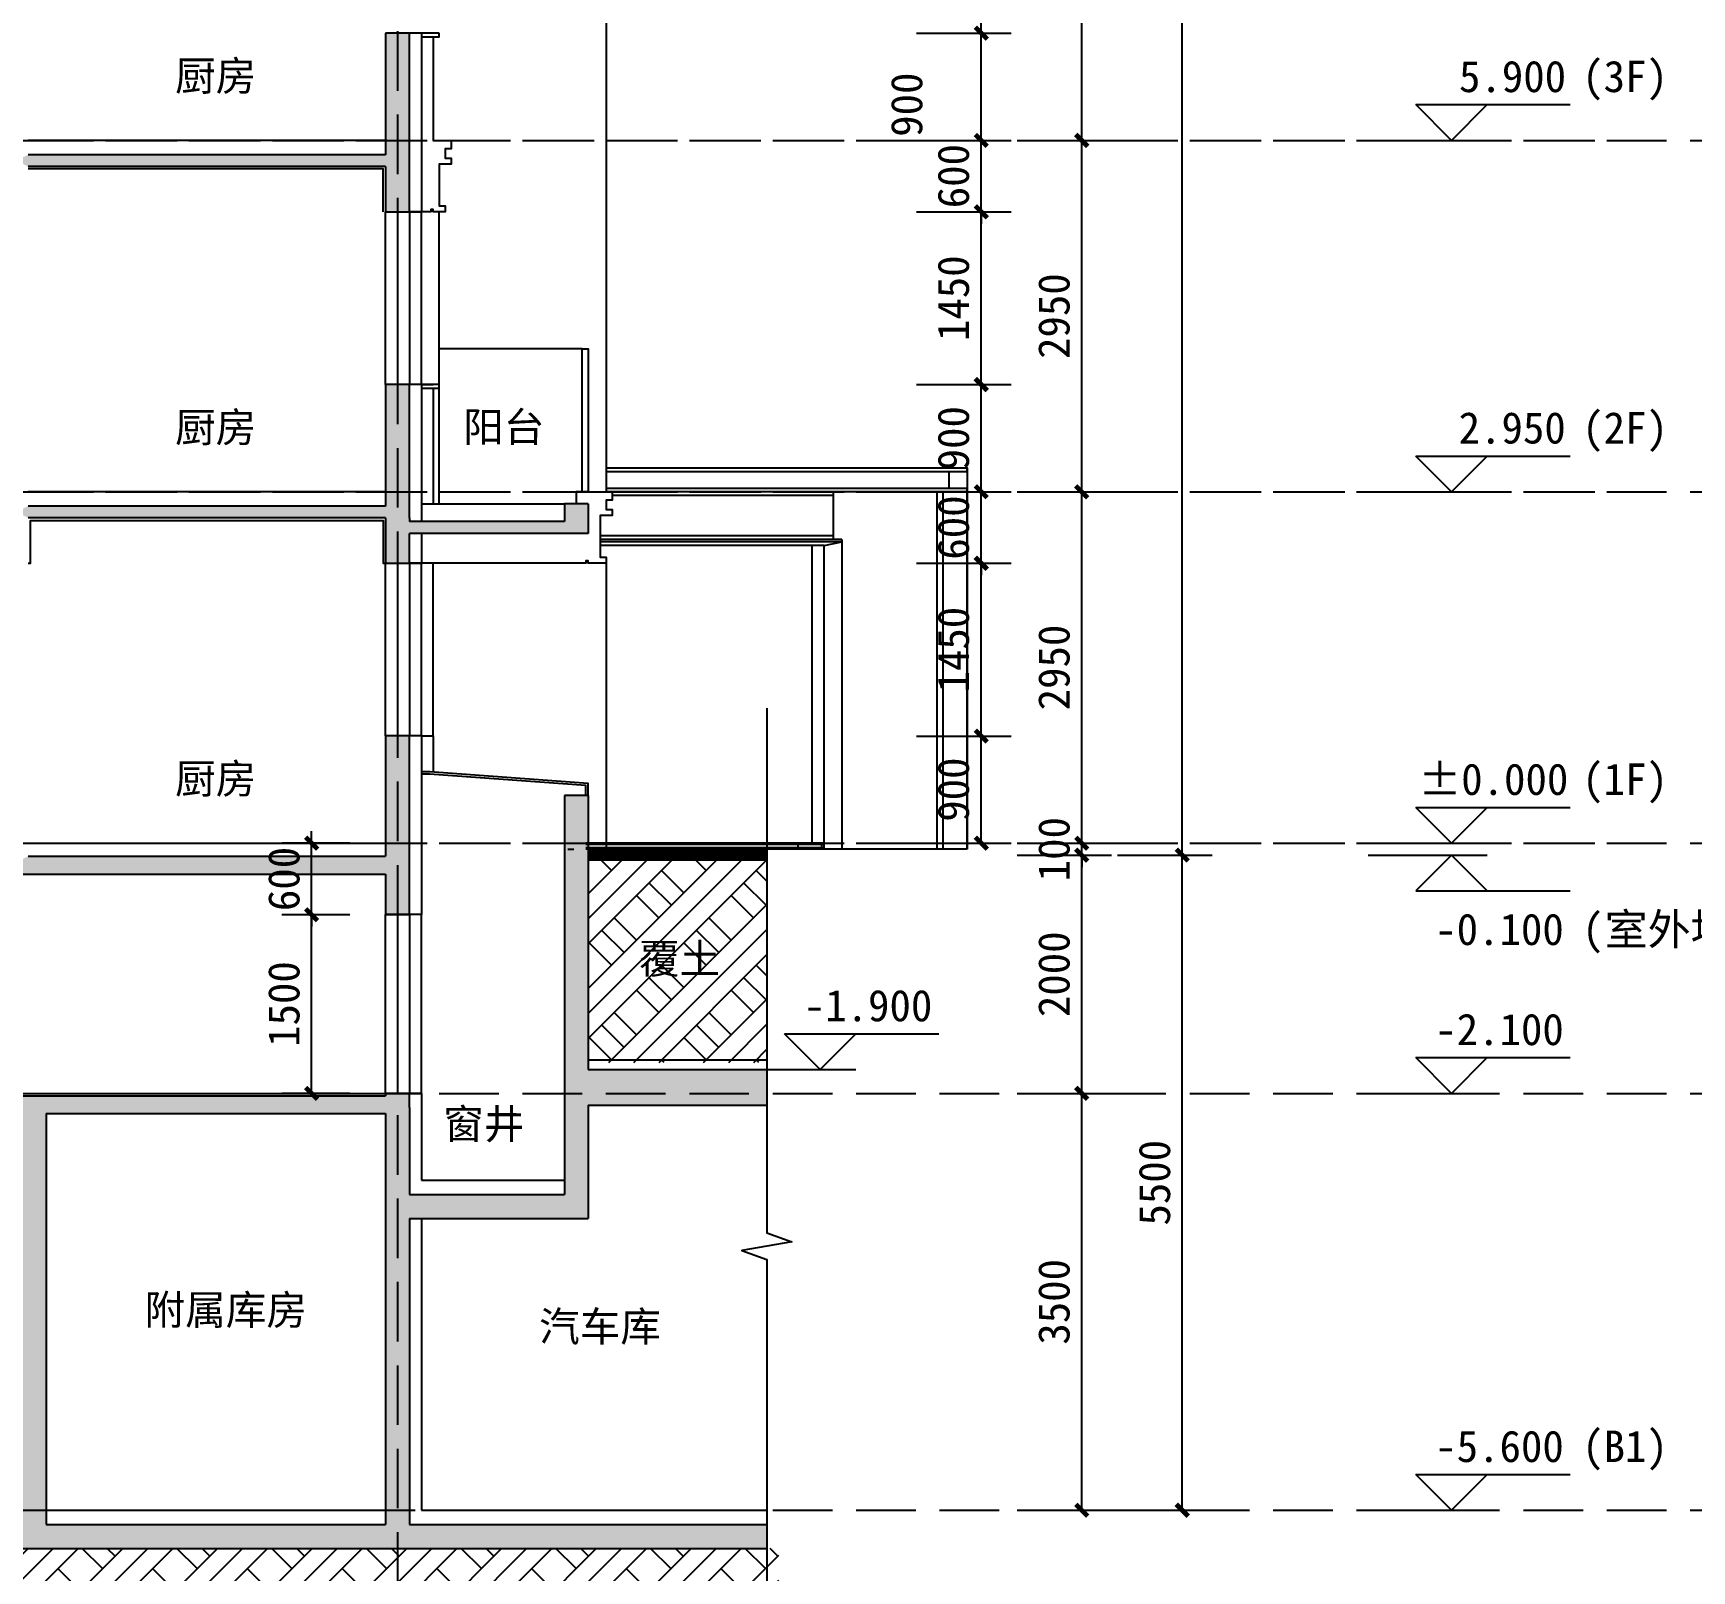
# Model space of a CAD drawing. Extents: x 646072 to 1012572, y -46617 to 16093.
# Drawn here: x 970530 to 984451, y -36060 to -23152 of the extents above; entities that cross this region are included whole.
import ezdxf
from ezdxf.enums import TextEntityAlignment as Align

# ---------------------------------------------------------------- set-up
doc = ezdxf.new("R2010")
doc.units = 0
doc.header["$LTSCALE"] = 1000
doc.header["$MEASUREMENT"] = 0
for name, pattern in [('3#楼-HZS$0$3#楼-HZS$0$__DASH', [0.35, 0.25, -0.1]), ('3#楼-HZS$0$DOTE', [2.42, 2, -0.2, 0.02, -0.2]), ('DASH', [0.35, 0.25, -0.1])]:
    doc.linetypes.add(name, pattern=pattern)
doc.layers.get('Defpoints').update_dxf_attribs({"color": 4, "linetype": 'DASH'})
for name, color, linetype in [('3#楼-HZS$0$3#楼-HZS$0$DIM_ELEV', 3, 'Continuous'), ('3#楼-HZS$0$3#楼-HZS$0$DIM_SYMB', 3, 'Continuous'), ('3#楼-HZS$0$3#楼-HZS$0$DOTE', 1, '3#楼-HZS$0$DOTE'), ('3#楼-HZS$0$3#楼-HZS$0$PUB_DIM', 3, 'Continuous'), ('3#楼-HZS$0$3#楼-HZS$0$PUB_HATCH', 8, 'Continuous'), ('3#楼-HZS$0$3#楼-HZS$0$PUB_TEXT', 7, 'Continuous'), ('3#楼-HZS$0$3#楼-HZS$0$SURFACE', 6, 'Continuous'), ('3#楼-HZS$0$3#楼-HZS$0$WALL', 9, 'Continuous'), ('3#楼-HZS$0$3#楼-HZS$0$WINDOW', 4, 'Continuous'), ('3#楼-HZS$0$3#楼-HZS$0$新块$0$FF-TEXT', 50, 'Continuous'), ('3#楼-HZS$0$PUB_DIM', 3, 'Continuous')]:
    doc.layers.add(name, color=color, linetype=linetype)
doc.styles.add('3#楼-HZS$0$3#楼-HZS$0$_TCH_DIM', font='')
doc.styles.add('3#楼-HZS$0$3#楼-HZS$0$_TCH_DIM_T3', font='')
doc.styles.add('3#楼-HZS$0$3#楼-HZS$0$新块$0$DIA', font='')
doc.styles.add('3#楼-HZS$0$_TCH_DIM_T3', font='')
doc.styles.get('3#楼-HZS$0$3#楼-HZS$0$_TCH_DIM').set_extended_font_data('SimSun')
doc.styles.get('3#楼-HZS$0$3#楼-HZS$0$_TCH_DIM_T3').set_extended_font_data('SimSun')
doc.styles.get('3#楼-HZS$0$3#楼-HZS$0$新块$0$DIA').set_extended_font_data('SimSun')
doc.styles.get('3#楼-HZS$0$_TCH_DIM_T3').set_extended_font_data('SimSun')
doc.dimstyles.new('3#楼-HZS$0$3#楼-HZS$0$_TCH_ARCH&&100', dxfattribs={"dimtxt": 264.345992, "dimasz": 100, "dimexe": 250, "dimexo": 300, "dimgap": 100, "dimtad": 1, "dimdec": 0, "dimzin": 0, "dimdsep": 46, "dimtxsty": '3#楼-HZS$0$3#楼-HZS$0$_TCH_DIM_T3', "dimblk": '3#楼-HZS$0$3#楼-HZS$0$_ArchTick', "dimcen": 0.09, "dimclrt": 7, "dimazin": 2, "dimtfac": 1, "dimtdec": 0, "dimtix": 1, "dimtmove": 2, "dimatfit": 3, "dimfxl": 100, "dimtolj": 1, "dimtzin": 0, "dimarcsym": 0})
doc.dimstyles.new('3#楼-HZS$0$_TCH_ARCH&&100', dxfattribs={"dimtxt": 264.345992, "dimasz": 100, "dimexe": 250, "dimexo": 300, "dimgap": 100, "dimtad": 1, "dimdec": 0, "dimzin": 0, "dimdsep": 46, "dimtxsty": '3#楼-HZS$0$_TCH_DIM_T3', "dimblk": '3#楼-HZS$0$_ArchTick', "dimcen": 0.09, "dimclrt": 7, "dimazin": 2, "dimtfac": 1, "dimtdec": 0, "dimtix": 1, "dimtmove": 2, "dimatfit": 3, "dimfxl": 100, "dimtolj": 1, "dimtzin": 0, "dimarcsym": 0})

# ---------------------------------------------------------------- blocks, each defined once
blk = doc.blocks.new('3#楼-HZS$0$3#楼-HZS$0$dsf++dfj+gh+kl')
at = {"color": 250}
for p, q in [((860172, -34753, 0), (863202, -34753)), ((860172, -34783, 0), (863202, -34783)), ((863052, -34923), (863052, -34783)), ((863202, -34783), (863202, -34753)), ((860172, -34923, 0), (863202, -34923)), ((863202, -37953), (863202, -34923)), ((863202, -34953), (860172, -34953, 0)), ((862082, -34983), (860222, -34983, 0)), ((862082, -35353), (862082, -34953)), ((862952, -37953), (862952, -34953)), ((863002, -37953), (863002, -34953)), ((862082, -35323), (860122, -35323, 0)), ((862152, -35353), (860122, -35353, 0)), ((862152, -35353), (862152, -37953)), ((862152, -35373), (860122, -35373, 0)), ((862002, -35403), (860122, -35403, 0)), ((861902, -37903), (861902, -35403)), ((862002, -35403), (862001, -35403)), ((862002, -35403), (862152, -35373)), ((862002, -37953), (862002, -35403)), ((862002, -35403), (862002, -35403)), ((859852, -37953, 0), (859902, -37953, 0)), ((859902, -37953, 0), (859902, -37953, 0)), ((862002, -37903), (860002, -37903, 0)), ((862002, -37913), (860002, -37913, 0)), ((862002, -37943), (860002, -37943, 0)), ((863202, -37953), (860002, -37953, 0)), ((861782, -37913), (861782, -37943)), ((861982, -37943), (861982, -37913))]:
    blk.add_line(p, q, dxfattribs=at)
blk.add_lwpolyline([(860172, -34753), (863202, -34753), (863202, -37953)], dxfattribs=at)
blk = doc.blocks.new('3#楼-HZS$0$3#楼-HZS$0$$WINLIB2D$00000001')
at = {"color": 0}
for points in [[(-0.5, 0.5), (-0.5, -0.5)], [(-0.5, 0.5), (0.5, 0.5)], [(0.5, -0.5), (0.5, 0.5)], [(0.5, 0.1667), (-0.5, 0.1667)], [(0.5, -0.1667), (-0.5, -0.1667)], [(-0.5, -0.5), (0.5, -0.5)]]:
    blk.add_lwpolyline(points, dxfattribs=at)
blk = doc.blocks.new('3#楼-HZS$0$3#楼-HZS$0$_ArchTick')
at = {"color": 0, "linetype": 'ByBlock', "const_width": 0.4}
blk.add_lwpolyline([(-0.5, -0.5), (0.5, 0.5)], dxfattribs=at)
blk = doc.blocks.new('*D553')
at = {"layer": '3#楼-HZS$0$3#楼-HZS$0$PUB_DIM', "color": 0, "lineweight": -2, "transparency": 16777216}
for p, q in [((978787, -21102), (979580, -21102)), ((979330, -24052), (979330, -21102)), ((978787, -24052), (979580, -24052))]:
    blk.add_line(p, q, dxfattribs=at)
at = {"layer": 'Defpoints', "color": 0, "transparency": 16777216}
for p in [(978487, -21102), (979330, -21102), (978487, -24052)]:
    blk.add_point(p, dxfattribs=at)
at = {"layer": '3#楼-HZS$0$3#楼-HZS$0$PUB_DIM', "color": 0, "lineweight": -2, "transparency": 16777216, "xscale": 100, "yscale": 100, "zscale": 100}
for p, rotation in [((979330, -21102), 90), ((979330, -24052), 270)]:
    blk.add_blockref('3#楼-HZS$0$3#楼-HZS$0$_ArchTick', p, dxfattribs=dict(at, rotation=rotation))
at = {"layer": '3#楼-HZS$0$3#楼-HZS$0$PUB_DIM', "color": 7, "transparency": 16777216, "insert": (979098, -22577), "char_height": 264.3, "attachment_point": 5, "rotation": 90, "style": '3#楼-HZS$0$3#楼-HZS$0$_TCH_DIM_T3'}
blk.add_mtext('\\A1;2950', dxfattribs=at)
blk = doc.blocks.new('*D554')
at = {"layer": '3#楼-HZS$0$3#楼-HZS$0$PUB_DIM', "color": 0, "lineweight": -2, "transparency": 16777216}
for p, q in [((978787, -24052), (979580, -24052)), ((979330, -27002), (979330, -24052)), ((978787, -27002), (979580, -27002))]:
    blk.add_line(p, q, dxfattribs=at)
at = {"layer": 'Defpoints', "color": 0, "transparency": 16777216}
for p in [(978487, -24052), (979330, -24052), (978487, -27002)]:
    blk.add_point(p, dxfattribs=at)
at = {"layer": '3#楼-HZS$0$3#楼-HZS$0$PUB_DIM', "color": 0, "lineweight": -2, "transparency": 16777216, "xscale": 100, "yscale": 100, "zscale": 100}
for p, rotation in [((979330, -24052), 90), ((979330, -27002), 270)]:
    blk.add_blockref('3#楼-HZS$0$3#楼-HZS$0$_ArchTick', p, dxfattribs=dict(at, rotation=rotation))
at = {"layer": '3#楼-HZS$0$3#楼-HZS$0$PUB_DIM', "color": 7, "transparency": 16777216, "insert": (979098, -25527), "char_height": 264.3, "attachment_point": 5, "rotation": 90, "style": '3#楼-HZS$0$3#楼-HZS$0$_TCH_DIM_T3'}
blk.add_mtext('\\A1;2950', dxfattribs=at)
blk = doc.blocks.new('*D555')
at = {"layer": '3#楼-HZS$0$3#楼-HZS$0$PUB_DIM', "color": 0, "lineweight": -2, "transparency": 16777216}
for p, q in [((978787, -27002), (979580, -27002)), ((979330, -29952), (979330, -27002)), ((978787, -29952), (979580, -29952))]:
    blk.add_line(p, q, dxfattribs=at)
at = {"layer": 'Defpoints', "color": 0, "transparency": 16777216}
for p in [(978487, -27002), (979330, -27002), (978487, -29952)]:
    blk.add_point(p, dxfattribs=at)
at = {"layer": '3#楼-HZS$0$3#楼-HZS$0$PUB_DIM', "color": 0, "lineweight": -2, "transparency": 16777216, "xscale": 100, "yscale": 100, "zscale": 100}
for p, rotation in [((979330, -27002), 90), ((979330, -29952), 270)]:
    blk.add_blockref('3#楼-HZS$0$3#楼-HZS$0$_ArchTick', p, dxfattribs=dict(at, rotation=rotation))
at = {"layer": '3#楼-HZS$0$3#楼-HZS$0$PUB_DIM', "color": 7, "transparency": 16777216, "insert": (979098, -28477), "char_height": 264.3, "attachment_point": 5, "rotation": 90, "style": '3#楼-HZS$0$3#楼-HZS$0$_TCH_DIM_T3'}
blk.add_mtext('\\A1;2950', dxfattribs=at)
blk = doc.blocks.new('*D556')
at = {"layer": '3#楼-HZS$0$3#楼-HZS$0$PUB_DIM', "color": 0, "lineweight": -2, "transparency": 16777216}
for p, q in [((979330, -29952), (979330, -29852)), ((978787, -29952), (979580, -29952)), ((978787, -30052), (979580, -30052)), ((979330, -30052), (979330, -29952)), ((979330, -30052), (979330, -30152))]:
    blk.add_line(p, q, dxfattribs=at)
at = {"layer": 'Defpoints', "color": 0, "transparency": 16777216}
for p in [(978487, -29952), (978487, -30052), (979330, -29952)]:
    blk.add_point(p, dxfattribs=at)
at = {"layer": '3#楼-HZS$0$3#楼-HZS$0$PUB_DIM', "color": 0, "lineweight": -2, "transparency": 16777216, "xscale": 100, "yscale": 100, "zscale": 100}
for p, rotation in [((979330, -29952), 270), ((979330, -30052), 90)]:
    blk.add_blockref('3#楼-HZS$0$3#楼-HZS$0$_ArchTick', p, dxfattribs=dict(at, rotation=rotation))
at = {"layer": '3#楼-HZS$0$3#楼-HZS$0$PUB_DIM', "color": 7, "transparency": 16777216, "insert": (979098, -30002), "char_height": 264.3, "attachment_point": 5, "rotation": 90, "style": '3#楼-HZS$0$3#楼-HZS$0$_TCH_DIM_T3'}
blk.add_mtext('\\A1;100', dxfattribs=at)
blk = doc.blocks.new('*D557')
at = {"layer": '3#楼-HZS$0$3#楼-HZS$0$PUB_DIM', "color": 0, "lineweight": -2, "transparency": 16777216}
for p, q in [((978787, -30052), (979580, -30052)), ((979330, -32052), (979330, -30052)), ((978787, -32052), (979580, -32052))]:
    blk.add_line(p, q, dxfattribs=at)
at = {"layer": 'Defpoints', "color": 0, "transparency": 16777216}
for p in [(978487, -30052), (979330, -30052), (978487, -32052)]:
    blk.add_point(p, dxfattribs=at)
at = {"layer": '3#楼-HZS$0$3#楼-HZS$0$PUB_DIM', "color": 0, "lineweight": -2, "transparency": 16777216, "xscale": 100, "yscale": 100, "zscale": 100}
for p, rotation in [((979330, -30052), 90), ((979330, -32052), 270)]:
    blk.add_blockref('3#楼-HZS$0$3#楼-HZS$0$_ArchTick', p, dxfattribs=dict(at, rotation=rotation))
at = {"layer": '3#楼-HZS$0$3#楼-HZS$0$PUB_DIM', "color": 7, "transparency": 16777216, "insert": (979098, -31052), "char_height": 264.3, "attachment_point": 5, "rotation": 90, "style": '3#楼-HZS$0$3#楼-HZS$0$_TCH_DIM_T3'}
blk.add_mtext('\\A1;2000', dxfattribs=at)
blk = doc.blocks.new('*D558')
at = {"layer": '3#楼-HZS$0$3#楼-HZS$0$PUB_DIM', "color": 0, "lineweight": -2, "transparency": 16777216}
for p, q in [((978787, -32052), (979580, -32052)), ((979330, -35552), (979330, -32052)), ((978787, -35552), (979580, -35552))]:
    blk.add_line(p, q, dxfattribs=at)
at = {"layer": 'Defpoints', "color": 0, "transparency": 16777216}
for p in [(978487, -32052), (979330, -32052), (978487, -35552)]:
    blk.add_point(p, dxfattribs=at)
at = {"layer": '3#楼-HZS$0$3#楼-HZS$0$PUB_DIM', "color": 0, "lineweight": -2, "transparency": 16777216, "xscale": 100, "yscale": 100, "zscale": 100}
for p, rotation in [((979330, -32052), 90), ((979330, -35552), 270)]:
    blk.add_blockref('3#楼-HZS$0$3#楼-HZS$0$_ArchTick', p, dxfattribs=dict(at, rotation=rotation))
at = {"layer": '3#楼-HZS$0$3#楼-HZS$0$PUB_DIM', "color": 7, "transparency": 16777216, "insert": (979098, -33802), "char_height": 264.3, "attachment_point": 5, "rotation": 90, "style": '3#楼-HZS$0$3#楼-HZS$0$_TCH_DIM_T3'}
blk.add_mtext('\\A1;3500', dxfattribs=at)
blk = doc.blocks.new('*D559')
at = {"layer": '3#楼-HZS$0$3#楼-HZS$0$PUB_DIM', "color": 0, "lineweight": -2, "transparency": 16777216}
for p, q in [((979630, -452), (980424, -452)), ((980174, -30052), (980174, -452)), ((979630, -30052), (980424, -30052))]:
    blk.add_line(p, q, dxfattribs=at)
at = {"layer": 'Defpoints', "color": 0, "transparency": 16777216}
for p in [(979330, -452), (980174, -452), (979330, -30052)]:
    blk.add_point(p, dxfattribs=at)
at = {"layer": '3#楼-HZS$0$3#楼-HZS$0$PUB_DIM', "color": 0, "lineweight": -2, "transparency": 16777216, "xscale": 100, "yscale": 100, "zscale": 100}
for p, rotation in [((980174, -452), 90), ((980174, -30052), 270)]:
    blk.add_blockref('3#楼-HZS$0$3#楼-HZS$0$_ArchTick', p, dxfattribs=dict(at, rotation=rotation))
at = {"layer": '3#楼-HZS$0$3#楼-HZS$0$PUB_DIM', "color": 7, "transparency": 16777216, "insert": (979942, -15252), "char_height": 264.3, "attachment_point": 5, "rotation": 90, "style": '3#楼-HZS$0$3#楼-HZS$0$_TCH_DIM_T3'}
blk.add_mtext('\\A1;29600', dxfattribs=at)
blk = doc.blocks.new('*D560')
at = {"layer": '3#楼-HZS$0$3#楼-HZS$0$PUB_DIM', "color": 0, "lineweight": -2, "transparency": 16777216}
for p, q in [((979630, -30052), (980424, -30052)), ((980174, -35552), (980174, -30052)), ((979630, -35552), (980424, -35552))]:
    blk.add_line(p, q, dxfattribs=at)
at = {"layer": 'Defpoints', "color": 0, "transparency": 16777216}
for p in [(979330, -30052), (980174, -30052), (979330, -35552)]:
    blk.add_point(p, dxfattribs=at)
at = {"layer": '3#楼-HZS$0$3#楼-HZS$0$PUB_DIM', "color": 0, "lineweight": -2, "transparency": 16777216, "xscale": 100, "yscale": 100, "zscale": 100}
for p, rotation in [((980174, -30052), 90), ((980174, -35552), 270)]:
    blk.add_blockref('3#楼-HZS$0$3#楼-HZS$0$_ArchTick', p, dxfattribs=dict(at, rotation=rotation))
at = {"layer": '3#楼-HZS$0$3#楼-HZS$0$PUB_DIM', "color": 7, "transparency": 16777216, "insert": (979942, -32802), "char_height": 264.3, "attachment_point": 5, "rotation": 90, "style": '3#楼-HZS$0$3#楼-HZS$0$_TCH_DIM_T3'}
blk.add_mtext('\\A1;5500', dxfattribs=at)
blk = doc.blocks.new('*D574')
at = {"layer": '3#楼-HZS$0$3#楼-HZS$0$PUB_DIM', "color": 0, "lineweight": -2, "transparency": 16777216}
for p, q in [((977943, -21702), (978737, -21702)), ((978487, -23152), (978487, -21702)), ((977943, -23152), (978737, -23152))]:
    blk.add_line(p, q, dxfattribs=at)
at = {"layer": 'Defpoints', "color": 0, "transparency": 16777216}
for p in [(977643, -21702), (978487, -21702), (977643, -23152)]:
    blk.add_point(p, dxfattribs=at)
at = {"layer": '3#楼-HZS$0$3#楼-HZS$0$PUB_DIM', "color": 0, "lineweight": -2, "transparency": 16777216, "xscale": 100, "yscale": 100, "zscale": 100}
for p, rotation in [((978487, -21702), 90), ((978487, -23152), 270)]:
    blk.add_blockref('3#楼-HZS$0$3#楼-HZS$0$_ArchTick', p, dxfattribs=dict(at, rotation=rotation))
at = {"layer": '3#楼-HZS$0$3#楼-HZS$0$PUB_DIM', "color": 7, "transparency": 16777216, "insert": (978254, -22427), "char_height": 264.3, "attachment_point": 5, "rotation": 90, "style": '3#楼-HZS$0$3#楼-HZS$0$_TCH_DIM_T3'}
blk.add_mtext('\\A1;1450', dxfattribs=at)
blk = doc.blocks.new('*D575')
at = {"layer": '3#楼-HZS$0$3#楼-HZS$0$PUB_DIM', "color": 0, "lineweight": -2, "transparency": 16777216}
for p, q in [((977943, -23152), (978737, -23152)), ((978487, -24052), (978487, -23152)), ((977943, -24052), (978737, -24052))]:
    blk.add_line(p, q, dxfattribs=at)
at = {"layer": 'Defpoints', "color": 0, "transparency": 16777216}
for p in [(977643, -23152), (978487, -23152), (977643, -24052)]:
    blk.add_point(p, dxfattribs=at)
at = {"layer": '3#楼-HZS$0$3#楼-HZS$0$PUB_DIM', "color": 0, "lineweight": -2, "transparency": 16777216, "xscale": 100, "yscale": 100, "zscale": 100}
for p, rotation in [((978487, -23152), 90), ((978487, -24052), 270)]:
    blk.add_blockref('3#楼-HZS$0$3#楼-HZS$0$_ArchTick', p, dxfattribs=dict(at, rotation=rotation))
at = {"layer": '3#楼-HZS$0$3#楼-HZS$0$PUB_DIM', "color": 7, "transparency": 16777216, "insert": (977862, -23752), "char_height": 264.3, "attachment_point": 5, "rotation": 90, "style": '3#楼-HZS$0$3#楼-HZS$0$_TCH_DIM_T3'}
blk.add_mtext('\\A1;900', dxfattribs=at)
blk = doc.blocks.new('*D585')
at = {"layer": '3#楼-HZS$0$3#楼-HZS$0$PUB_DIM', "color": 0, "lineweight": -2, "transparency": 16777216}
for p, q in [((977943, -24052), (978737, -24052)), ((978487, -24052), (978487, -23952)), ((978487, -24652), (978487, -24052)), ((977943, -24652), (978737, -24652)), ((978487, -24652), (978487, -24752))]:
    blk.add_line(p, q, dxfattribs=at)
at = {"layer": 'Defpoints', "color": 0, "transparency": 16777216}
for p in [(977643, -24052), (978487, -24052), (977643, -24652)]:
    blk.add_point(p, dxfattribs=at)
at = {"layer": '3#楼-HZS$0$3#楼-HZS$0$PUB_DIM', "color": 0, "lineweight": -2, "transparency": 16777216, "xscale": 100, "yscale": 100, "zscale": 100}
for p, rotation in [((978487, -24052), 270), ((978487, -24652), 90)]:
    blk.add_blockref('3#楼-HZS$0$3#楼-HZS$0$_ArchTick', p, dxfattribs=dict(at, rotation=rotation))
at = {"layer": '3#楼-HZS$0$3#楼-HZS$0$PUB_DIM', "color": 7, "transparency": 16777216, "insert": (978254, -24352), "char_height": 264.3, "attachment_point": 5, "rotation": 90, "style": '3#楼-HZS$0$3#楼-HZS$0$_TCH_DIM_T3'}
blk.add_mtext('\\A1;600', dxfattribs=at)
blk = doc.blocks.new('*D586')
at = {"layer": '3#楼-HZS$0$3#楼-HZS$0$PUB_DIM', "color": 0, "lineweight": -2, "transparency": 16777216}
for p, q in [((977943, -24652), (978737, -24652)), ((978487, -26102), (978487, -24652)), ((977943, -26102), (978737, -26102))]:
    blk.add_line(p, q, dxfattribs=at)
at = {"layer": 'Defpoints', "color": 0, "transparency": 16777216}
for p in [(977643, -24652), (978487, -24652), (977643, -26102)]:
    blk.add_point(p, dxfattribs=at)
at = {"layer": '3#楼-HZS$0$3#楼-HZS$0$PUB_DIM', "color": 0, "lineweight": -2, "transparency": 16777216, "xscale": 100, "yscale": 100, "zscale": 100}
for p, rotation in [((978487, -24652), 90), ((978487, -26102), 270)]:
    blk.add_blockref('3#楼-HZS$0$3#楼-HZS$0$_ArchTick', p, dxfattribs=dict(at, rotation=rotation))
at = {"layer": '3#楼-HZS$0$3#楼-HZS$0$PUB_DIM', "color": 7, "transparency": 16777216, "insert": (978254, -25377), "char_height": 264.3, "attachment_point": 5, "rotation": 90, "style": '3#楼-HZS$0$3#楼-HZS$0$_TCH_DIM_T3'}
blk.add_mtext('\\A1;1450', dxfattribs=at)
blk = doc.blocks.new('*D587')
at = {"layer": '3#楼-HZS$0$3#楼-HZS$0$PUB_DIM', "color": 0, "lineweight": -2, "transparency": 16777216}
for p, q in [((977943, -26102), (978737, -26102)), ((978487, -27002), (978487, -26102)), ((977943, -27002), (978737, -27002))]:
    blk.add_line(p, q, dxfattribs=at)
at = {"layer": 'Defpoints', "color": 0, "transparency": 16777216}
for p in [(977643, -26102), (978487, -26102), (977643, -27002)]:
    blk.add_point(p, dxfattribs=at)
at = {"layer": '3#楼-HZS$0$3#楼-HZS$0$PUB_DIM', "color": 0, "lineweight": -2, "transparency": 16777216, "xscale": 100, "yscale": 100, "zscale": 100}
for p, rotation in [((978487, -26102), 90), ((978487, -27002), 270)]:
    blk.add_blockref('3#楼-HZS$0$3#楼-HZS$0$_ArchTick', p, dxfattribs=dict(at, rotation=rotation))
at = {"layer": '3#楼-HZS$0$3#楼-HZS$0$PUB_DIM', "color": 7, "transparency": 16777216, "insert": (978254, -26552), "char_height": 264.3, "attachment_point": 5, "rotation": 90, "style": '3#楼-HZS$0$3#楼-HZS$0$_TCH_DIM_T3'}
blk.add_mtext('\\A1;900', dxfattribs=at)
blk = doc.blocks.new('*D588')
at = {"layer": '3#楼-HZS$0$3#楼-HZS$0$PUB_DIM', "color": 0, "lineweight": -2, "transparency": 16777216}
for p, q in [((977943, -27002), (978737, -27002)), ((978487, -27002), (978487, -26902)), ((978487, -27602), (978487, -27002)), ((977943, -27602), (978737, -27602)), ((978487, -27602), (978487, -27702))]:
    blk.add_line(p, q, dxfattribs=at)
at = {"layer": 'Defpoints', "color": 0, "transparency": 16777216}
for p in [(977643, -27002), (978487, -27002), (977643, -27602)]:
    blk.add_point(p, dxfattribs=at)
at = {"layer": '3#楼-HZS$0$3#楼-HZS$0$PUB_DIM', "color": 0, "lineweight": -2, "transparency": 16777216, "xscale": 100, "yscale": 100, "zscale": 100}
for p, rotation in [((978487, -27002), 270), ((978487, -27602), 90)]:
    blk.add_blockref('3#楼-HZS$0$3#楼-HZS$0$_ArchTick', p, dxfattribs=dict(at, rotation=rotation))
at = {"layer": '3#楼-HZS$0$3#楼-HZS$0$PUB_DIM', "color": 7, "transparency": 16777216, "insert": (978254, -27302), "char_height": 264.3, "attachment_point": 5, "rotation": 90, "style": '3#楼-HZS$0$3#楼-HZS$0$_TCH_DIM_T3'}
blk.add_mtext('\\A1;600', dxfattribs=at)
blk = doc.blocks.new('*D589')
at = {"layer": '3#楼-HZS$0$3#楼-HZS$0$PUB_DIM', "color": 0, "lineweight": -2, "transparency": 16777216}
for p, q in [((977943, -27602), (978737, -27602)), ((978487, -29052), (978487, -27602)), ((977943, -29052), (978737, -29052))]:
    blk.add_line(p, q, dxfattribs=at)
at = {"layer": 'Defpoints', "color": 0, "transparency": 16777216}
for p in [(977643, -27602), (978487, -27602), (977643, -29052)]:
    blk.add_point(p, dxfattribs=at)
at = {"layer": '3#楼-HZS$0$3#楼-HZS$0$PUB_DIM', "color": 0, "lineweight": -2, "transparency": 16777216, "xscale": 100, "yscale": 100, "zscale": 100}
for p, rotation in [((978487, -27602), 90), ((978487, -29052), 270)]:
    blk.add_blockref('3#楼-HZS$0$3#楼-HZS$0$_ArchTick', p, dxfattribs=dict(at, rotation=rotation))
at = {"layer": '3#楼-HZS$0$3#楼-HZS$0$PUB_DIM', "color": 7, "transparency": 16777216, "insert": (978254, -28327), "char_height": 264.3, "attachment_point": 5, "rotation": 90, "style": '3#楼-HZS$0$3#楼-HZS$0$_TCH_DIM_T3'}
blk.add_mtext('\\A1;1450', dxfattribs=at)
blk = doc.blocks.new('*D590')
at = {"layer": '3#楼-HZS$0$3#楼-HZS$0$PUB_DIM', "color": 0, "lineweight": -2, "transparency": 16777216}
for p, q in [((977943, -29052), (978737, -29052)), ((978487, -29952), (978487, -29052)), ((977943, -29952), (978737, -29952))]:
    blk.add_line(p, q, dxfattribs=at)
at = {"layer": 'Defpoints', "color": 0, "transparency": 16777216}
for p in [(977643, -29052), (978487, -29052), (977643, -29952)]:
    blk.add_point(p, dxfattribs=at)
at = {"layer": '3#楼-HZS$0$3#楼-HZS$0$PUB_DIM', "color": 0, "lineweight": -2, "transparency": 16777216, "xscale": 100, "yscale": 100, "zscale": 100}
for p, rotation in [((978487, -29052), 90), ((978487, -29952), 270)]:
    blk.add_blockref('3#楼-HZS$0$3#楼-HZS$0$_ArchTick', p, dxfattribs=dict(at, rotation=rotation))
at = {"layer": '3#楼-HZS$0$3#楼-HZS$0$PUB_DIM', "color": 7, "transparency": 16777216, "insert": (978254, -29502), "char_height": 264.3, "attachment_point": 5, "rotation": 90, "style": '3#楼-HZS$0$3#楼-HZS$0$_TCH_DIM_T3'}
blk.add_mtext('\\A1;900', dxfattribs=at)
blk = doc.blocks.new('3#楼-HZS$0$_ArchTick')
at = {"color": 0, "linetype": 'ByBlock', "const_width": 0.4}
blk.add_lwpolyline([(-0.5, -0.5), (0.5, 0.5)], dxfattribs=at)
blk = doc.blocks.new('*D894')
at = {"layer": '3#楼-HZS$0$PUB_DIM', "color": 0, "lineweight": -2, "transparency": 16777216}
for p, q in [((973188, -30552), (972617, -30552)), ((972867, -32052), (972867, -30552)), ((973188, -32052), (972617, -32052))]:
    blk.add_line(p, q, dxfattribs=at)
at = {"layer": 'Defpoints', "color": 0, "transparency": 16777216}
for p in [(972867, -30552), (973488, -30552), (973488, -32052)]:
    blk.add_point(p, dxfattribs=at)
at = {"layer": '3#楼-HZS$0$PUB_DIM', "color": 0, "lineweight": -2, "transparency": 16777216, "xscale": 100, "yscale": 100, "zscale": 100}
for p, rotation in [((972867, -30552), 90), ((972867, -32052), 270)]:
    blk.add_blockref('3#楼-HZS$0$_ArchTick', p, dxfattribs=dict(at, rotation=rotation))
at = {"layer": '3#楼-HZS$0$PUB_DIM', "color": 7, "transparency": 16777216, "insert": (972635, -31302), "char_height": 264.3, "attachment_point": 5, "rotation": 90, "style": '3#楼-HZS$0$_TCH_DIM_T3'}
blk.add_mtext('\\A1;1500', dxfattribs=at)
blk = doc.blocks.new('*D895')
at = {"layer": '3#楼-HZS$0$PUB_DIM', "color": 0, "lineweight": -2, "transparency": 16777216}
for p, q in [((972867, -29952), (972867, -29852)), ((973188, -29952), (972617, -29952)), ((972867, -30552), (972867, -29952)), ((973188, -30552), (972617, -30552)), ((972867, -30552), (972867, -30652))]:
    blk.add_line(p, q, dxfattribs=at)
at = {"layer": 'Defpoints', "color": 0, "transparency": 16777216}
for p in [(972867, -29952), (973488, -29952), (973488, -30552)]:
    blk.add_point(p, dxfattribs=at)
at = {"layer": '3#楼-HZS$0$PUB_DIM', "color": 0, "lineweight": -2, "transparency": 16777216, "xscale": 100, "yscale": 100, "zscale": 100}
for p, rotation in [((972867, -29952), 270), ((972867, -30552), 90)]:
    blk.add_blockref('3#楼-HZS$0$_ArchTick', p, dxfattribs=dict(at, rotation=rotation))
at = {"layer": '3#楼-HZS$0$PUB_DIM', "color": 7, "transparency": 16777216, "insert": (972635, -30252), "char_height": 264.3, "attachment_point": 5, "rotation": 90, "style": '3#楼-HZS$0$_TCH_DIM_T3'}
blk.add_mtext('\\A1;600', dxfattribs=at)

msp = doc.modelspace()

# ---------------------------------------------------------------- hatches: boundary and pattern name
h = msp.add_hatch()
h.set_pattern_fill('夯实土壤', color=8, scale=100)
h.set_pattern_definition([(45, (649917.6, 544053), (-397.394, 397.394), []), (45, (650127.6, 544053), (-397.394, 397.394), []), (45, (650337.6, 544053), (-397.394, 397.394), []), (135, (649917.6, 544053), (-397.394, -397.394), [265, -297]), (135, (650022.6, 544158), (-397.394, -397.394), [265, -297]), (135, (650127.6, 544263), (-397.394, -397.394), [265, -297])])
h.paths.add_polyline_path([(976687.9, -31791.8), (975187.9, -31791.8), (975187.9, -30051.8), (976687.9, -30051.8)])
h = msp.add_hatch()
h.set_pattern_fill('夯实土壤', color=8, scale=100)
h.set_pattern_definition([(45, (650017.6, 544153), (-397.394, 397.394), []), (45, (650227.6, 544153), (-397.394, 397.394), []), (45, (650437.6, 544153), (-397.394, 397.394), []), (135, (650017.6, 544153), (-397.394, -397.394), [265, -297]), (135, (650122.6, 544258), (-397.394, -397.394), [265, -297]), (135, (650227.6, 544363), (-397.394, -397.394), [265, -297])])
edge = h.paths.add_edge_path()
edge.add_line((976787.9, -35871.8), (966887.9, -35871.8))
edge.add_line((966887.9, -35871.8), (966472.8, -35871.8))
edge.add_line((966472.8, -35871.8), (966887.9, -35871.8))
edge.add_line((966887.9, -35871.8), (959487.9, -35871.8))
edge.add_line((959487.9, -35871.8), (959487.9, -36635.5))
edge.add_line((959487.9, -36635.5), (976787.9, -36635.5))
edge.add_line((976787.9, -36635.5), (976787.9, -35671.8))
at = {"layer": '3#楼-HZS$0$3#楼-HZS$0$PUB_HATCH'}
for points in [[(973687.9, -24171.8), (973687.9, -23151.8), (973487.9, -23151.8), (973487.9, -24171.8), (973554.6, -24205.1)], [(973554.6, -24205.1), (973487.9, -24171.8), (970487.9, -24171.8), (970387.9, -24221.8), (970487.9, -24271.8), (973487.9, -24271.8)], [(973487.9, -24271.8), (973487.9, -24651.8), (973687.9, -24651.8), (973687.9, -24171.8), (973554.6, -24205.1)], [(973687.9, -27221.8), (973687.9, -26101.8), (973487.9, -26101.8), (973487.9, -27121.8), (973554.6, -27188.5)], [(973554.6, -27188.5), (973487.9, -27121.8), (970487.9, -27121.8), (970387.9, -27171.8), (970487.9, -27221.8), (973487.9, -27221.8)], [(974987.9, -27101.8), (974987.9, -27251.8), (975187.9, -27351.8), (975187.9, -27101.8)], [(973554.6, -27188.5), (973487.9, -27221.8), (973487.9, -27251.8), (973621.3, -27285.1), (973687.9, -27251.8), (973687.9, -27221.8)], [(973487.9, -27251.8), (973487.9, -27601.8), (973687.9, -27601.8), (973687.9, -27351.8), (973621.3, -27285.1)], [(975187.9, -27351.8), (974987.9, -27251.8), (973687.9, -27251.8), (973621.3, -27285.1), (973687.9, -27351.8)], [(973687.9, -30111.8), (973687.9, -29051.8), (973487.9, -29051.8), (973487.9, -30061.8), (973554.6, -30128.5)], [(974987.9, -29551.8), (974987.9, -32051.8), (975121.3, -32018.5), (975187.9, -31851.8), (975187.9, -29551.8)], [(970387.9, -30111.8), (970387.9, -30211.8), (973487.9, -30211.8), (973554.6, -30128.5), (973487.9, -30061.8), (970487.9, -30061.8)], [(973487.9, -30211.8), (973487.9, -30551.8), (973687.9, -30551.8), (973687.9, -30111.8), (973554.6, -30128.5)], [(975121.3, -32018.5), (975187.9, -32151.8), (976687.9, -32151.8), (976687.9, -31851.8), (975187.9, -31851.8)], [(969137.9, -32171.8), (969237.9, -32221.8), (970437.9, -32221.8), (970537.9, -32171.8), (970537.9, -32071.8), (969137.9, -32071.8)], [(970537.9, -32171.8), (970637.9, -32221.8), (973487.9, -32221.8), (973554.6, -32155.1), (973487.9, -32071.8), (970537.9, -32071.8)], [(973687.9, -32171.8), (973687.9, -32051.8), (973487.9, -32051.8), (973487.9, -32071.8), (973554.6, -32155.1)], [(973554.6, -32155.1), (973487.9, -32221.8), (973487.9, -33001.8), (973621.3, -33001.8), (973687.9, -32901.8), (973687.9, -32171.8)], [(975121.3, -32018.5), (974987.9, -32051.8), (974987.9, -32901.8), (975187.9, -33101.8), (975187.9, -32151.8)], [(970537.9, -32171.8), (970437.9, -32221.8), (970437.9, -35671.8), (970537.9, -35738.5), (970637.9, -35671.8), (970637.9, -32221.8)], [(973621.3, -33001.8), (973687.9, -33101.8), (975187.9, -33101.8), (974987.9, -32901.8), (973687.9, -32901.8)], [(973621.3, -33001.8), (973487.9, -33001.8), (973487.9, -35671.8), (973587.9, -35738.5), (973687.9, -35671.8), (973687.9, -33101.8)], [(969137.9, -35738.5), (969137.9, -35871.8), (970537.9, -35871.8), (970537.9, -35738.5), (970437.9, -35671.8), (969237.9, -35671.8)], [(970537.9, -35738.5), (970537.9, -35871.8), (973587.9, -35871.8), (973587.9, -35738.5), (973487.9, -35671.8), (970637.9, -35671.8)], [(973587.9, -35738.5), (973587.9, -35871.8), (976687.9, -35871.8), (976687.9, -35671.8), (973687.9, -35671.8)]]:
    msp.add_hatch(color=256, dxfattribs=at).paths.add_polyline_path(points)

# ---------------------------------------------------------------- linework, layer by layer
at = {"color": 251}
for points in [[(975337.9, -21701.8), (975337.9, -27001.8)], [(975337.9, -27601.8), (975337.9, -30051.8)]]:
    msp.add_lwpolyline(points, dxfattribs=at)
at = {"color": 2}
for points in [[(973937.9, -23151.8), (973787.9, -23151.8), (973787.9, -23181.8), (973937.9, -23181.8), (973937.9, -23151.8)], [(973887.9, -23181.8), (973887.9, -24051.8), (974037.9, -24051.8), (974037.9, -24121.8), (973987.9, -24121.8), (973987.9, -24201.8), (974037.9, -24201.8), (974037.9, -24251.8), (973937.9, -24251.8), (973937.9, -24601.8), (973987.9, -24601.8), (973987.9, -24651.8), (973887.9, -24651.8), (973887.9, -24631.8), (973867.9, -24631.8), (973867.9, -24651.8), (973787.9, -24651.8)], [(973787.9, -26101.8), (973887.9, -26101.8)], [(973937.9, -26101.8), (973787.9, -26101.8), (973787.9, -26131.8), (973937.9, -26131.8), (973937.9, -26101.8)], [(973887.9, -26131.8), (973887.9, -27101.8)], [(975187.9, -27001.8), (975387.9, -27001.8), (975387.9, -27071.8), (975337.9, -27071.8), (975337.9, -27151.8), (975387.9, -27151.8), (975387.9, -27201.8), (975287.9, -27201.8), (975287.9, -27551.8), (975337.9, -27551.8), (975337.9, -27601.8), (975187.9, -27601.8), (975187.9, -27581.8), (975167.9, -27581.8), (975167.9, -27601.8), (973787.9, -27601.8)], [(973787.9, -29051.8), (973887.9, -29051.8), (973887.9, -29356.8)]]:
    msp.add_lwpolyline(points, dxfattribs=at)
at = {"color": 8}
for points in [[(973937.9, -27101.8), (973937.9, -24651.8)], [(973887.9, -29051.8), (973887.9, -27601.8)]]:
    msp.add_lwpolyline(points, dxfattribs=at)
at = {"color": 2, "elevation": 0}
msp.add_lwpolyline([(975187.9, -27001.8), (975087.9, -27001.8), (975087.9, -27101.8)], dxfattribs=at)
at = {"const_width": 100}
msp.add_lwpolyline([(975187.9, -30051.8), (976687.9, -30051.8)], dxfattribs=at)
at = {"layer": '3#楼-HZS$0$3#楼-HZS$0$DIM_ELEV'}
for p, q in [((982434.2, -24051.8), (982134.2, -23751.8)), ((982134.2, -23751.8), (983430.2, -23751.8)), ((982434.2, -24051.8), (982734.2, -23751.8)), ((981734.2, -24051.8), (982734.2, -24051.8)), ((982434.2, -27001.8), (982134.2, -26701.8)), ((982134.2, -26701.8), (983430.2, -26701.8)), ((982434.2, -27001.8), (982734.2, -26701.8)), ((981734.2, -27001.8), (982734.2, -27001.8)), ((982434.2, -29951.8), (982134.2, -29651.8)), ((982134.2, -29651.8), (983430.2, -29651.8)), ((982434.2, -29951.8), (982734.2, -29651.8)), ((981734.2, -29951.8), (982734.2, -29951.8)), ((981734.2, -30051.8), (982734.2, -30051.8)), ((982434.2, -30051.8), (982134.2, -30351.8)), ((982434.2, -30051.8), (982734.2, -30351.8)), ((982134.2, -30351.8), (983430.2, -30351.8)), ((977134.4, -31851.8), (976834.4, -31551.8)), ((976834.4, -31551.8), (978130.4, -31551.8)), ((977134.4, -31851.8), (977434.4, -31551.8)), ((976434.4, -31851.8), (977434.4, -31851.8)), ((982434.2, -32051.8), (982134.2, -31751.8)), ((982134.2, -31751.8), (983430.2, -31751.8)), ((982434.2, -32051.8), (982734.2, -31751.8)), ((981734.2, -32051.8), (982734.2, -32051.8)), ((982434.2, -35551.8), (982134.2, -35251.8)), ((982134.2, -35251.8), (983430.2, -35251.8)), ((982434.2, -35551.8), (982734.2, -35251.8)), ((981734.2, -35551.8), (982734.2, -35551.8))]:
    msp.add_line(p, q, dxfattribs=at)
at = {"layer": '3#楼-HZS$0$3#楼-HZS$0$DIM_SYMB'}
msp.add_lwpolyline([(976687.9, -28819.3), (976687.9, -33221.5), (976897.9, -33298), (976477.9, -33372), (976687.9, -33446.5), (976687.9, -36735.5)], dxfattribs=at)
at = {"layer": '3#楼-HZS$0$3#楼-HZS$0$DOTE', "linetype": '3#楼-HZS$0$3#楼-HZS$0$__DASH', "ltscale": 2}
for p, q in [((973588, -2135.1), (973588, -37248.6)), ((952237.2, -24051.8), (984722.8, -24051.8)), ((953037.2, -24051.8), (983922.8, -24051.8)), ((952237.2, -27001.8), (984722.8, -27001.8)), ((953037.2, -27001.8), (983922.8, -27001.8)), ((952237.2, -29951.8), (984722.8, -29951.8)), ((953037.2, -29951.8), (983922.8, -29951.8)), ((952237.2, -32051.8), (984722.8, -32051.8)), ((952237.2, -35551.8), (984722.8, -35551.8))]:
    msp.add_line(p, q, dxfattribs=at)
at = {"layer": '3#楼-HZS$0$3#楼-HZS$0$SURFACE'}
for p, q in [((973787.9, -23151.8), (973687.9, -23151.8)), ((973787.9, -23151.8), (973787.9, -24171.8)), ((973487.9, -24051.8), (970487.9, -24051.8)), ((973787.9, -24171.8), (973787.9, -24651.8)), ((973787.9, -24651.8), (973687.9, -24651.8)), ((973787.9, -26101.8), (973687.9, -26101.8)), ((973787.9, -26101.8), (973787.9, -27221.8)), ((973487.9, -27001.8), (970487.9, -27001.8)), ((973787.9, -27221.8), (973787.9, -27251.8)), ((973787.9, -27351.8), (973787.9, -27601.8)), ((973787.9, -27601.8), (973687.9, -27601.8)), ((973787.9, -29051.8), (973687.9, -29051.8)), ((973787.9, -29051.8), (973787.9, -30111.8)), ((970487.9, -29951.8), (973487.9, -29951.8)), ((973787.9, -30111.8), (973787.9, -30551.8)), ((973787.9, -30551.8), (973687.9, -30551.8)), ((975187.9, -31771.8), (976687.9, -31771.8)), ((969137.9, -32051.8), (970537.9, -32051.8)), ((970537.9, -32051.8), (973487.9, -32051.8)), ((973787.9, -32051.8), (973687.9, -32051.8)), ((973787.9, -32051.8), (973787.9, -32171.8)), ((973787.9, -32171.8), (973787.9, -32781.8)), ((973787.9, -32781.8), (974987.9, -32781.8)), ((973787.9, -33101.8), (973787.9, -35551.8)), ((970637.9, -35551.8), (973487.9, -35551.8)), ((973787.9, -35551.8), (976687.9, -35551.8))]:
    msp.add_line(p, q, dxfattribs=at)
for points in [[(973467.9, -24651.8), (973467.9, -24291.8), (970487.9, -24291.8)], [(973787.9, -27101.8), (974987.9, -27101.8)], [(970487.9, -27601.8), (970507.9, -27601.8), (970507.9, -27241.8), (973467.9, -27241.8), (973467.9, -27601.8), (973487.9, -27601.8)]]:
    msp.add_lwpolyline(points, dxfattribs=at)
at = {"layer": '3#楼-HZS$0$3#楼-HZS$0$WALL'}
for p, q in [((973687.9, -23151.8), (973487.9, -23151.8)), ((973487.9, -23151.8), (973487.9, -24171.8)), ((973687.9, -24171.8), (973687.9, -23151.8)), ((973487.9, -24171.8), (970487.9, -24171.8)), ((973687.9, -24651.8), (973687.9, -24171.8)), ((973487.9, -24271.8), (970487.9, -24271.8)), ((973487.9, -24271.8), (973487.9, -24651.8)), ((973487.9, -24651.8), (973687.9, -24651.8)), ((973687.9, -26101.8), (973487.9, -26101.8)), ((973487.9, -26101.8), (973487.9, -27121.8)), ((973687.9, -27221.8), (973687.9, -26101.8)), ((973487.9, -27121.8), (970487.9, -27121.8)), ((974987.9, -27101.8), (974987.9, -27251.8)), ((975187.9, -27101.8), (974987.9, -27101.8)), ((975187.9, -27101.8), (975187.9, -27351.8)), ((973487.9, -27221.8), (970487.9, -27221.8)), ((973487.9, -27221.8), (973487.9, -27251.8)), ((973487.9, -27251.8), (973487.9, -27601.8)), ((973687.9, -27221.8), (973687.9, -27251.8)), ((974987.9, -27251.8), (973687.9, -27251.8)), ((975187.9, -27351.8), (973687.9, -27351.8)), ((973687.9, -27601.8), (973687.9, -27351.8)), ((973487.9, -27601.8), (973687.9, -27601.8)), ((973687.9, -29051.8), (973487.9, -29051.8)), ((973487.9, -29051.8), (973487.9, -30061.8)), ((973687.9, -30111.8), (973687.9, -29051.8)), ((974987.9, -29551.8), (974987.9, -32051.8)), ((975187.9, -29551.8), (974987.9, -29551.8)), ((975187.9, -29551.8), (975187.9, -31851.8)), ((970487.9, -30061.8), (973487.9, -30061.8)), ((973687.9, -30551.8), (973687.9, -30111.8)), ((970387.9, -30211.8), (973487.9, -30211.8)), ((973487.9, -30211.8), (973487.9, -30551.8)), ((973487.9, -30551.8), (973687.9, -30551.8)), ((975187.9, -31851.8), (976687.9, -31851.8)), ((976687.9, -31851.8), (976687.9, -32151.8)), ((969137.9, -32071.8), (970537.9, -32071.8)), ((970537.9, -32071.8), (973487.9, -32071.8)), ((973687.9, -32051.8), (973487.9, -32051.8)), ((973487.9, -32051.8), (973487.9, -32071.8)), ((973687.9, -32171.8), (973687.9, -32051.8)), ((974987.9, -32051.8), (974987.9, -32901.8)), ((975187.9, -32151.8), (975187.9, -33101.8)), ((975187.9, -32151.8), (976687.9, -32151.8)), ((970637.9, -32221.8), (970637.9, -35671.8)), ((970637.9, -32221.8), (973487.9, -32221.8)), ((973487.9, -32221.8), (973487.9, -33001.8)), ((973687.9, -32171.8), (973687.9, -32901.8)), ((973687.9, -32901.8), (974987.9, -32901.8)), ((973487.9, -33001.8), (973487.9, -35671.8)), ((973687.9, -33101.8), (975187.9, -33101.8)), ((973687.9, -33101.8), (973687.9, -35671.8)), ((970637.9, -35671.8), (973487.9, -35671.8)), ((973687.9, -35671.8), (976687.9, -35671.8)), ((976687.9, -35671.8), (976687.9, -35871.8)), ((969137.9, -35871.8), (970537.9, -35871.8)), ((970537.9, -35871.8), (973587.9, -35871.8)), ((973587.9, -35871.8), (976687.9, -35871.8))]:
    msp.add_line(p, q, dxfattribs=at)
at = {"layer": '3#楼-HZS$0$3#楼-HZS$0$WINDOW'}
for points in [[(975137.9, -25801.8), (973937.9, -25801.8)], [(975187.9, -29551.8), (975187.9, -29451.8), (973857.9, -29351.8), (973787.9, -29351.8)], [(975167.9, -29551.8), (975167.9, -29466.8), (973855.1, -29371.8), (973787.9, -29371.8)]]:
    msp.add_lwpolyline(points, dxfattribs=at)
msp.add_lwpolyline([(975137.9, -27001.8), (975137.9, -25801.8), (975187.9, -25801.8), (975187.9, -27001.8)], close=True, dxfattribs=at)

# ---------------------------------------------------------------- block references
msp.add_blockref('3#楼-HZS$0$3#楼-HZS$0$dsf++dfj+gh+kl', (115166, 7951.2))
at = {"layer": '3#楼-HZS$0$3#楼-HZS$0$WINDOW', "zscale": 300, "rotation": 270}
for p, xscale, yscale in [((973637.9, -25376.8), -1450.000000059605, 300), ((973637.9, -28326.8), -1450, 300), ((973637.9, -31301.8), -1500, -300)]:
    msp.add_blockref('3#楼-HZS$0$3#楼-HZS$0$$WINLIB2D$00000001', p, dxfattribs=dict(at, xscale=xscale, yscale=yscale))

# ---------------------------------------------------------------- texts
at = {"layer": '3#楼-HZS$0$3#楼-HZS$0$PUB_TEXT', "color": 7, "style": '3#楼-HZS$0$3#楼-HZS$0$_TCH_DIM'}
for s, height, p in [('5.900', 264.35, (982496.4, -23646.8)), ('(3F)', 264.35, (983530.2, -23646.8)), ('(2F)', 264.35, (983530.2, -26596.8)), ('2.950', 264.35, (982493.5, -26596.8)), ('%%P0.000', 264.35, (982155.3, -29546.8)), ('(1F)', 264.35, (983530.2, -29546.8)), ('-0.100', 264.35, (982297.1, -30806.8)), ('(', 264.3, (983530.2, -30806.8)), ('室外地坪', 264.35, (983719.3, -30806.8)), ('-1.900', 264.35, (976997.3, -31446.8)), ('-2.100', 264.35, (982297.1, -31646.8)), ('-5.600', 264.35, (982297.1, -35146.8)), ('(B1)', 264.35, (983530.2, -35146.8))]:
    msp.add_text(s, height=height, dxfattribs=at).set_placement(p)
at = {"layer": '3#楼-HZS$0$3#楼-HZS$0$新块$0$FF-TEXT', "style": '3#楼-HZS$0$3#楼-HZS$0$新块$0$DIA'}
for s, p in [('厨房', (972061.8, -23504.9)), ('厨房', (972061.8, -26454.9)), ('阳台', (974480, -26451.8)), ('厨房', (972061.8, -29404.9)), ('覆土', (975954.8, -30917.8)), ('窗井', (974312.3, -32304.9)), ('附属库房', (972146.5, -33865)), ('汽车库', (975287.9, -34004.1))]:
    msp.add_text(s, height=250, rotation=359.91517, dxfattribs=at).set_placement(p, align=Align.MIDDLE)

# ---------------------------------------------------------------- dimensions: what is measured, and where the dimension line sits
at = {"layer": '3#楼-HZS$0$3#楼-HZS$0$PUB_DIM'}
for p1, p2, picture, middle in [((979330.2, -30051.8), (979330.2, -451.8), '*D559', (979941.7, -15251.8)), ((978486.5, -24051.8), (978486.5, -21101.8), '*D553', (979098, -22576.8)), ((977642.8, -23151.8), (977642.8, -21701.8), '*D574', (978254.3, -22426.8)), ((977642.8, -24651.8), (977642.8, -24051.8), '*D585', (978254.3, -24351.8)), ((978486.5, -27001.8), (978486.5, -24051.8), '*D554', (979098, -25526.8)), ((977642.8, -26101.8), (977642.8, -24651.8), '*D586', (978254.3, -25376.8)), ((977642.8, -27001.8), (977642.8, -26101.8), '*D587', (978254.3, -26551.8)), ((977642.8, -27601.8), (977642.8, -27001.8), '*D588', (978254.3, -27301.8)), ((978486.5, -29951.8), (978486.5, -27001.8), '*D555', (979098, -28476.8)), ((977642.8, -29051.8), (977642.8, -27601.8), '*D589', (978254.3, -28326.8)), ((977642.8, -29951.8), (977642.8, -29051.8), '*D590', (978254.3, -29501.8)), ((978486.5, -30051.8), (978486.5, -29951.8), '*D556', (979098, -30001.8)), ((978486.5, -32051.8), (978486.5, -30051.8), '*D557', (979098, -31051.8)), ((979330.2, -35551.8), (979330.2, -30051.8), '*D560', (979941.7, -32801.8)), ((978486.5, -35551.8), (978486.5, -32051.8), '*D558', (979098, -33801.8))]:
    dim = msp.add_aligned_dim(p1=p1, p2=p2, distance=-843.7, dimstyle='3#楼-HZS$0$3#楼-HZS$0$_TCH_ARCH&&100', dxfattribs=at)
    dim.commit()
    dim.dimension.update_dxf_attribs({"geometry": picture, "text_midpoint": middle})
dim = msp.add_linear_dim(base=(978486.5, -23151.8), p1=(977642.8, -24051.8), p2=(977642.8, -23151.8), angle=90, dimstyle='3#楼-HZS$0$3#楼-HZS$0$_TCH_ARCH&&100', dxfattribs=at)
dim.commit()
dim.dimension.update_dxf_attribs({"geometry": '*D575', "text_midpoint": (977861.5, -23751.8), "dimtype": 161})
at = {"layer": '3#楼-HZS$0$PUB_DIM'}
for p1, p2, picture, middle in [((973487.9, -30551.8), (973487.9, -29951.8), '*D895', (972634.8, -30251.8)), ((973487.9, -32051.8), (973487.9, -30551.8), '*D894', (972634.8, -31301.8))]:
    dim = msp.add_aligned_dim(p1=p1, p2=p2, distance=620.9, dimstyle='3#楼-HZS$0$_TCH_ARCH&&100', dxfattribs=at)
    dim.commit()
    dim.dimension.update_dxf_attribs({"geometry": picture, "text_midpoint": middle})

doc.saveas('drawing.dxf')
